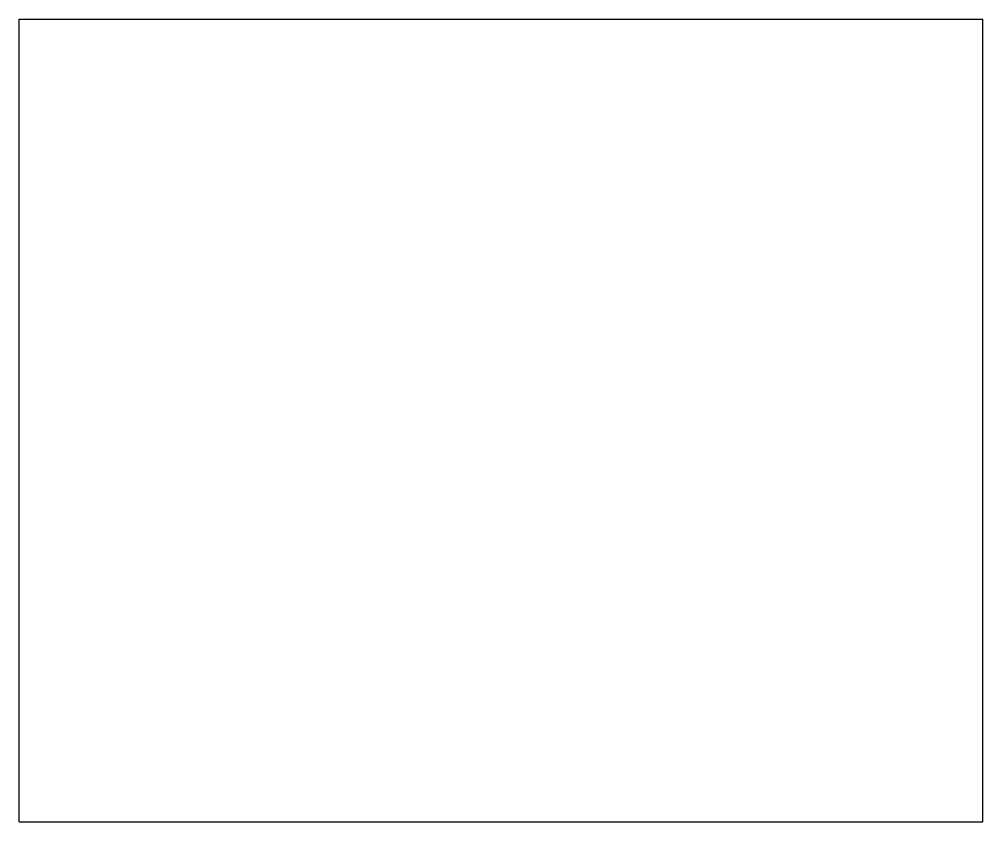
# Model space of a CAD drawing. Extents: x 0 to 6, y 0 to 5.
import ezdxf

# ---------------------------------------------------------------- set-up
doc = ezdxf.new("R2010")
doc.units = 0
for name, color, linetype in [('BEAMS_X', 1, 'CONTINUOUS'), ('BEAMS_Y', 3, 'CONTINUOUS'), ('COLUMNS', 7, 'CONTINUOUS')]:
    doc.layers.add(name, color=color, linetype=linetype)

msp = doc.modelspace()

# ---------------------------------------------------------------- linework, layer by layer
at = {"layer": 'BEAMS_X'}
for p, q in [((0, 5, 3), (6, 5, 3)), ((0, 0, 3), (6, 0, 3))]:
    msp.add_line(p, q, dxfattribs=at)
at = {"layer": 'BEAMS_Y'}
for p, q in [((0, 0, 3), (0, 5, 3)), ((6, 0, 3), (6, 5, 3))]:
    msp.add_line(p, q, dxfattribs=at)
at = {"layer": 'COLUMNS'}
for p, q in [((0, 5), (0, 5, 3)), ((6, 5), (6, 5, 3)), ((0, 0), (0, 0, 3)), ((6, 0), (6, 0, 3))]:
    msp.add_line(p, q, dxfattribs=at)

doc.saveas('drawing.dxf')
